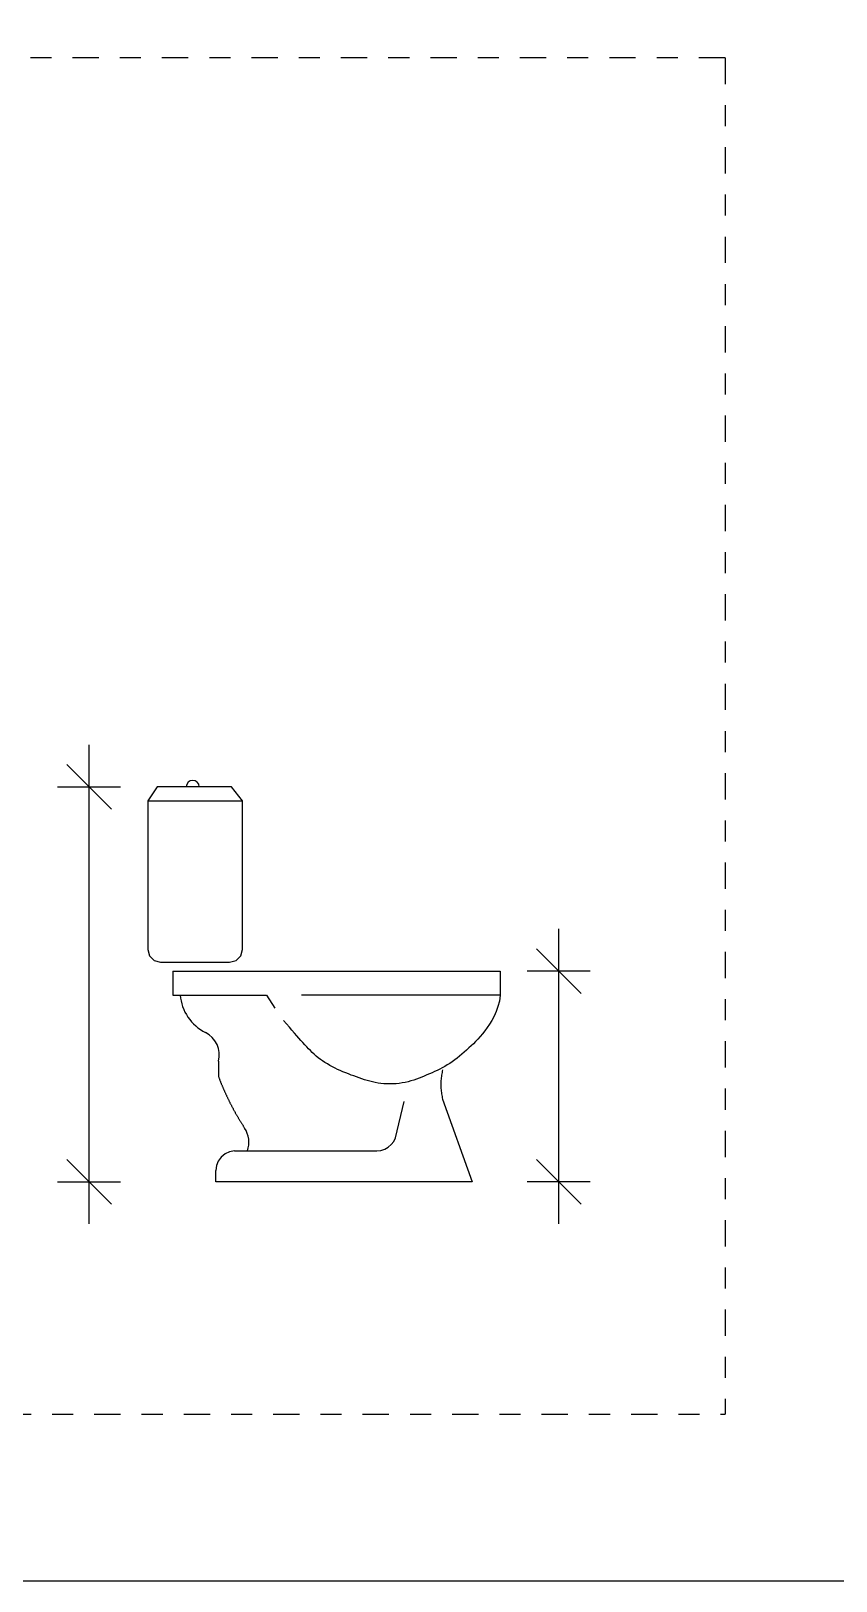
# Model space of a CAD drawing. Header units: metres. Extents: x -220 to 294, y -29 to 18.
# Drawn here: x 266.26 to 270.09, y -12 to -4.63 of the extents above; entities that cross this region are included whole.
import ezdxf

# ---------------------------------------------------------------- set-up
doc = ezdxf.new("R2010")
doc.units = ezdxf.units.M
doc.header["$MEASUREMENT"] = 0
doc.linetypes.add('DASHDOT4', pattern=[0.265, 0.125, -0.0625, 0.015, -0.0625])
for name, color, linetype in [('Cizgi', 7, 'Continuous'), ('Kutuphane', 7, 'Continuous'), ('Standart', 7, 'Continuous')]:
    doc.layers.add(name, color=color, linetype=linetype)

msp = doc.modelspace()

# ---------------------------------------------------------------- linework, layer by layer
at = {"layer": 'Cizgi', "color": 18, "linetype": 'Continuous', "lineweight": -3}
msp.add_lwpolyline([(245.6149, 18), (293.9891, 18), (293.9891, -12), (245.6149, -12)], dxfattribs=at)
at = {"layer": 'Cizgi', "color": 137, "linetype": 'DASHDOT4', "lineweight": -3}
for points in [[(269.5591, -4.7596), (263.1623, -4.7596)], [(269.5591, -4.7596), (269.5591, -11.2062)], [(263.1623, -11.2062), (269.5591, -11.2062)]]:
    msp.add_lwpolyline(points, dxfattribs=at)
at = {"layer": 'Kutuphane', "color": 36, "linetype": 'Continuous', "lineweight": -3}
for points in [[(266.8619, -8.2244), (266.8163, -8.2919)], [(267.2149, -8.2244), (266.8619, -8.2244)], [(267.2663, -8.2919), (267.2149, -8.2244)], [(266.8163, -8.2919), (267.2663, -8.2919)], [(266.8163, -8.2919), (266.8163, -8.9978)], [(267.2663, -8.9978), (267.2663, -8.2919)], [(266.8163, -8.9978), (266.8245, -9.0282)], [(266.8245, -9.0282), (266.8467, -9.0505)], [(266.8467, -9.0505), (266.8771, -9.0586)], [(266.8771, -9.0586), (267.2055, -9.0586)], [(267.2055, -9.0586), (267.2359, -9.0505)], [(267.2359, -9.0505), (267.2582, -9.0282)], [(267.2582, -9.0282), (267.2663, -8.9978)], [(266.9353, -9.1005), (268.4913, -9.1005)], [(266.9353, -9.1005), (266.9353, -9.2149)], [(268.4913, -9.1005), (268.4913, -9.2149)], [(266.9353, -9.2149), (267.3813, -9.2149)], [(266.9703, -9.2149), (266.9719, -9.2288)], [(266.9719, -9.2288), (266.9745, -9.2426)], [(266.9745, -9.2426), (266.9779, -9.2562)], [(266.9779, -9.2562), (266.9822, -9.2695)], [(266.9822, -9.2695), (266.9873, -9.2826)], [(266.9873, -9.2826), (266.9932, -9.2953)], [(267.3813, -9.2149), (267.4201, -9.2762)], [(268.4913, -9.2149), (267.5475, -9.2149)], [(268.48, -9.2696), (268.4717, -9.2934)], [(268.4866, -9.2435), (268.48, -9.2696)], [(268.4913, -9.2149), (268.4866, -9.2435)], [(266.9932, -9.2953), (266.9999, -9.3075)], [(266.9999, -9.3075), (267.0074, -9.3194)], [(267.0074, -9.3194), (267.0156, -9.3307)], [(267.0156, -9.3307), (267.0245, -9.3415)], [(267.0245, -9.3415), (267.0341, -9.3517)], [(267.0341, -9.3517), (267.0443, -9.3613)], [(267.4756, -9.3521), (267.4612, -9.3351)], [(267.489, -9.3677), (267.4756, -9.3521)], [(268.4406, -9.353), (268.4292, -9.3695)], [(268.4517, -9.3349), (268.4406, -9.353)], [(268.4622, -9.3151), (268.4517, -9.3349)], [(268.4717, -9.2934), (268.4622, -9.3151)], [(267.0443, -9.3613), (267.0551, -9.3702)], [(267.0551, -9.3702), (267.0665, -9.3784)], [(267.0665, -9.3784), (267.0783, -9.3859)], [(267.0783, -9.3859), (267.0906, -9.3926)], [(267.1077, -9.4031), (267.0906, -9.3926)], [(267.1228, -9.4164), (267.1077, -9.4031)], [(267.1355, -9.4321), (267.1228, -9.4164)], [(267.5015, -9.3821), (267.489, -9.3677)], [(267.5132, -9.3955), (267.5015, -9.3821)], [(267.5242, -9.4079), (267.5132, -9.3955)], [(267.5345, -9.4195), (267.5242, -9.4079)], [(267.5444, -9.4304), (267.5345, -9.4195)], [(267.5538, -9.4409), (267.5444, -9.4304)], [(268.3846, -9.4239), (268.3739, -9.4353)], [(268.3955, -9.4118), (268.3846, -9.4239)], [(268.4065, -9.3988), (268.3955, -9.4118)], [(268.4177, -9.3847), (268.4065, -9.3988)], [(268.4292, -9.3695), (268.4177, -9.3847)], [(267.1454, -9.4497), (267.1355, -9.4321)], [(267.1522, -9.4686), (267.1454, -9.4497)], [(267.1557, -9.4885), (267.1522, -9.4686)], [(267.1558, -9.5086), (267.1557, -9.4885)], [(267.5629, -9.4509), (267.5538, -9.4409)], [(267.5717, -9.4606), (267.5629, -9.4509)], [(267.5805, -9.4699), (267.5717, -9.4606)], [(267.5892, -9.479), (267.5805, -9.4699)], [(267.598, -9.4877), (267.5892, -9.479)], [(267.607, -9.4962), (267.598, -9.4877)], [(267.6163, -9.5044), (267.607, -9.4962)], [(267.6261, -9.5124), (267.6163, -9.5044)], [(268.2977, -9.5048), (268.2862, -9.5139)], [(268.309, -9.4954), (268.2977, -9.5048)], [(268.3201, -9.4858), (268.309, -9.4954)], [(268.3311, -9.4761), (268.3201, -9.4858)], [(268.3419, -9.4663), (268.3311, -9.4761)], [(268.3526, -9.4563), (268.3419, -9.4663)], [(268.3633, -9.446), (268.3526, -9.4563)], [(268.3739, -9.4353), (268.3633, -9.446)], [(267.1525, -9.5285), (267.1558, -9.5086)], [(267.1525, -9.5285), (267.1525, -9.6024)], [(267.6363, -9.5202), (267.6261, -9.5124)], [(267.6471, -9.5277), (267.6363, -9.5202)], [(267.6582, -9.5351), (267.6471, -9.5277)], [(267.6697, -9.5421), (267.6582, -9.5351)], [(267.6816, -9.549), (267.6697, -9.5421)], [(267.6937, -9.5556), (267.6816, -9.549)], [(267.706, -9.5619), (267.6937, -9.5556)], [(267.7185, -9.568), (267.706, -9.5619)], [(267.7311, -9.5738), (267.7185, -9.568)], [(267.7438, -9.5794), (267.7311, -9.5738)], [(268.179, -9.5784), (268.1668, -9.5839)], [(268.1912, -9.5728), (268.179, -9.5784)], [(268.2033, -9.567), (268.1912, -9.5728)], [(268.2153, -9.5608), (268.2033, -9.567)], [(268.2156, -9.5758), (268.2143, -9.5821)], [(268.2274, -9.5542), (268.2153, -9.5608)], [(268.2171, -9.5695), (268.2156, -9.5758)], [(268.2393, -9.5471), (268.2274, -9.5542)], [(268.2512, -9.5394), (268.2393, -9.5471)], [(268.263, -9.5313), (268.2512, -9.5394)], [(268.2746, -9.5228), (268.263, -9.5313)], [(268.2862, -9.5139), (268.2746, -9.5228)], [(267.1525, -9.6024), (267.1535, -9.6051)], [(267.1535, -9.6051), (267.1545, -9.6077)], [(267.1545, -9.6077), (267.1555, -9.6104)], [(267.1555, -9.6104), (267.1565, -9.613)], [(267.1565, -9.613), (267.1575, -9.6156)], [(267.1575, -9.6156), (267.1586, -9.6183)], [(267.1586, -9.6183), (267.1596, -9.6209)], [(267.1596, -9.6209), (267.1606, -9.6236)], [(267.1606, -9.6236), (267.1617, -9.6262)], [(267.1617, -9.6262), (267.1627, -9.6288)], [(267.1627, -9.6288), (267.1638, -9.6315)], [(267.1638, -9.6315), (267.1649, -9.6341)], [(267.1649, -9.6341), (267.1659, -9.6367)], [(267.1659, -9.6367), (267.167, -9.6393)], [(267.167, -9.6393), (267.1681, -9.642)], [(267.1681, -9.642), (267.1692, -9.6446)], [(267.1692, -9.6446), (267.1703, -9.6472)], [(267.1703, -9.6472), (267.1714, -9.6498)], [(267.1714, -9.6498), (267.1725, -9.6524)], [(267.7566, -9.5847), (267.7438, -9.5794)], [(267.7694, -9.5898), (267.7566, -9.5847)], [(267.7822, -9.5947), (267.7694, -9.5898)], [(267.795, -9.5994), (267.7822, -9.5947)], [(267.8078, -9.604), (267.795, -9.5994)], [(267.8205, -9.6085), (267.8078, -9.604)], [(267.8332, -9.6128), (267.8205, -9.6085)], [(267.8458, -9.6169), (267.8332, -9.6128)], [(267.8585, -9.6208), (267.8458, -9.6169)], [(267.8713, -9.6245), (267.8585, -9.6208)], [(267.8842, -9.6278), (267.8713, -9.6245)], [(267.8973, -9.6307), (267.8842, -9.6278)], [(267.9107, -9.6331), (267.8973, -9.6307)], [(267.9244, -9.635), (267.9107, -9.6331)], [(267.9385, -9.6364), (267.9244, -9.635)], [(267.9529, -9.6372), (267.9385, -9.6364)], [(267.9674, -9.6374), (267.9529, -9.6372)], [(267.9821, -9.6371), (267.9674, -9.6374)], [(267.9967, -9.6361), (267.9821, -9.6371)], [(268.0113, -9.6346), (267.9967, -9.6361)], [(268.0256, -9.6326), (268.0113, -9.6346)], [(268.0397, -9.6299), (268.0256, -9.6326)], [(268.0534, -9.6267), (268.0397, -9.6299)], [(268.0667, -9.623), (268.0534, -9.6267)], [(268.0798, -9.6189), (268.0667, -9.623)], [(268.0926, -9.6144), (268.0798, -9.6189)], [(268.1052, -9.6096), (268.0926, -9.6144)], [(268.1177, -9.6046), (268.1052, -9.6096)], [(268.13, -9.5995), (268.1177, -9.6046)], [(268.1423, -9.5943), (268.13, -9.5995)], [(268.1546, -9.5891), (268.1423, -9.5943)], [(268.1668, -9.5839), (268.1546, -9.5891)], [(268.2086, -9.6334), (268.2085, -9.6399)], [(268.2085, -9.6399), (268.2086, -9.6463)], [(268.2088, -9.6269), (268.2086, -9.6334)], [(268.2086, -9.6463), (268.2088, -9.6528)], [(268.2091, -9.6205), (268.2088, -9.6269)], [(268.2097, -9.6141), (268.2091, -9.6205)], [(268.2103, -9.6076), (268.2097, -9.6141)], [(268.2111, -9.6012), (268.2103, -9.6076)], [(268.212, -9.5948), (268.2111, -9.6012)], [(268.2131, -9.5884), (268.212, -9.5948)], [(268.2143, -9.5821), (268.2131, -9.5884)], [(267.1725, -9.6524), (267.1736, -9.655)], [(267.1736, -9.655), (267.1747, -9.6576)], [(267.1747, -9.6576), (267.1758, -9.6602)], [(267.1758, -9.6602), (267.177, -9.6628)], [(267.177, -9.6628), (267.1781, -9.6654)], [(267.1781, -9.6654), (267.1792, -9.668)], [(267.1792, -9.668), (267.1804, -9.6706)], [(267.1804, -9.6706), (267.1815, -9.6732)], [(267.1815, -9.6732), (267.1827, -9.6758)], [(267.1827, -9.6758), (267.1839, -9.6784)], [(267.1839, -9.6784), (267.185, -9.6809)], [(267.185, -9.6809), (267.1862, -9.6835)], [(267.1862, -9.6835), (267.1874, -9.6861)], [(267.1874, -9.6861), (267.1886, -9.6887)], [(267.1886, -9.6887), (267.1898, -9.6912)], [(267.1898, -9.6912), (267.191, -9.6938)], [(267.191, -9.6938), (267.1922, -9.6964)], [(267.1922, -9.6964), (267.1934, -9.6989)], [(267.1934, -9.6989), (267.1946, -9.7015)], [(267.1946, -9.7015), (267.1958, -9.704)], [(267.1958, -9.704), (267.1971, -9.7066)], [(267.1971, -9.7066), (267.1983, -9.7091)], [(267.1983, -9.7091), (267.1995, -9.7117)], [(267.1995, -9.7117), (267.2008, -9.7142)], [(267.2008, -9.7142), (267.202, -9.7168)], [(267.202, -9.7168), (267.2033, -9.7193)], [(267.2033, -9.7193), (267.2046, -9.7219)], [(267.2046, -9.7219), (267.2058, -9.7244)], [(267.2058, -9.7244), (267.2071, -9.7269)], [(267.9933, -9.8926), (268.0351, -9.7207)], [(268.2088, -9.6528), (268.2091, -9.6592)], [(268.2091, -9.6592), (268.2097, -9.6657)], [(268.2097, -9.6657), (268.2103, -9.6721)], [(268.2103, -9.6721), (268.2111, -9.6785)], [(268.2111, -9.6785), (268.212, -9.6849)], [(268.212, -9.6849), (268.2131, -9.6913)], [(268.2131, -9.6913), (268.2143, -9.6976)], [(268.2143, -9.6976), (268.2156, -9.7039)], [(268.2156, -9.7039), (268.2171, -9.7102)], [(268.2171, -9.7102), (268.3575, -10.1019)], [(267.2071, -9.7269), (267.2084, -9.7294)], [(267.2084, -9.7294), (267.2097, -9.732)], [(267.2097, -9.732), (267.211, -9.7345)], [(267.211, -9.7345), (267.2123, -9.737)], [(267.2123, -9.737), (267.2136, -9.7395)], [(267.2136, -9.7395), (267.2149, -9.742)], [(267.2149, -9.742), (267.2162, -9.7445)], [(267.2162, -9.7445), (267.2175, -9.747)], [(267.2175, -9.747), (267.2188, -9.7496)], [(267.2188, -9.7496), (267.2202, -9.7521)], [(267.2202, -9.7521), (267.2215, -9.7545)], [(267.2215, -9.7545), (267.2229, -9.757)], [(267.2229, -9.757), (267.2242, -9.7595)], [(267.2242, -9.7595), (267.2256, -9.762)], [(267.2256, -9.762), (267.2269, -9.7645)], [(267.2269, -9.7645), (267.2283, -9.767)], [(267.2283, -9.767), (267.2297, -9.7695)], [(267.2297, -9.7695), (267.2311, -9.7719)], [(267.2311, -9.7719), (267.2324, -9.7744)], [(267.2324, -9.7744), (267.2338, -9.7769)], [(267.2338, -9.7769), (267.2352, -9.7793)], [(267.2352, -9.7793), (267.2366, -9.7818)], [(267.2366, -9.7818), (267.238, -9.7843)], [(267.238, -9.7843), (267.2395, -9.7867)], [(267.2395, -9.7867), (267.2409, -9.7892)], [(267.2409, -9.7892), (267.2423, -9.7916)], [(267.2423, -9.7916), (267.2437, -9.7941)], [(267.2437, -9.7941), (267.2452, -9.7965)], [(267.2452, -9.7965), (267.2466, -9.799)], [(267.2466, -9.799), (267.2481, -9.8014)], [(267.2481, -9.8014), (267.2495, -9.8038)], [(267.2495, -9.8038), (267.251, -9.8063)], [(267.251, -9.8063), (267.2524, -9.8087)], [(267.2524, -9.8087), (267.2539, -9.8111)], [(267.2539, -9.8111), (267.2554, -9.8135)], [(267.2554, -9.8135), (267.2569, -9.8159)], [(267.2569, -9.8159), (267.2583, -9.8183)], [(267.2583, -9.8183), (267.2598, -9.8208)], [(267.2598, -9.8208), (267.2613, -9.8232)], [(267.2613, -9.8232), (267.2628, -9.8256)], [(267.2628, -9.8256), (267.2643, -9.828)], [(267.2643, -9.828), (267.2659, -9.8304)], [(267.2659, -9.8304), (267.2674, -9.8328)], [(267.2674, -9.8328), (267.2689, -9.8351)], [(267.2689, -9.8351), (267.2704, -9.8375)], [(267.2704, -9.8375), (267.272, -9.8399)], [(267.272, -9.8399), (267.2735, -9.8423)], [(267.2735, -9.8423), (267.275, -9.8447)], [(267.275, -9.8447), (267.2766, -9.847)], [(267.2836, -9.8592), (267.2766, -9.847)], [(267.2893, -9.8722), (267.2836, -9.8592)], [(267.2934, -9.8857), (267.2893, -9.8722)], [(267.2902, -9.9552), (267.294, -9.9416)], [(267.2959, -9.8995), (267.2934, -9.8857)], [(267.294, -9.9416), (267.2963, -9.9277)], [(267.2969, -9.9136), (267.2959, -9.8995)], [(267.2963, -9.9277), (267.2969, -9.9136)], [(267.9423, -9.9474), (267.959, -9.938)], [(267.959, -9.938), (267.9735, -9.9253)], [(267.9735, -9.9253), (267.9851, -9.91)], [(267.9851, -9.91), (267.9933, -9.8926)], [(267.1517, -10.0036), (267.1429, -10.0255)], [(267.1656, -9.9845), (267.1517, -10.0036)], [(267.1838, -9.9695), (267.1656, -9.9845)], [(267.2052, -9.9595), (267.1838, -9.9695)], [(267.2284, -9.9552), (267.2052, -9.9595)], [(267.2284, -9.9552), (267.9049, -9.9552)], [(267.9049, -9.9552), (267.924, -9.9532)], [(267.924, -9.9532), (267.9423, -9.9474)], [(267.1429, -10.0255), (267.14, -10.049)], [(267.14, -10.1019), (267.14, -10.049)], [(268.3575, -10.1019), (267.14, -10.1019)]]:
    msp.add_lwpolyline(points, dxfattribs=at)
at = {"layer": 'Standart', "color": 59, "linetype": 'Continuous', "lineweight": -3}
for points in [[(266.5376, -10.3019), (266.5376, -8.0251)], [(266.4316, -8.119), (266.6437, -8.3312)], [(266.3876, -8.2251), (266.6876, -8.2251)], [(268.7687, -10.3019), (268.7687, -8.9005)], [(268.6626, -8.9945), (268.8748, -9.2066)], [(268.9187, -9.1005), (268.6187, -9.1005)], [(266.4316, -9.9958), (266.6437, -10.2079)], [(268.6626, -9.9958), (268.8748, -10.2079)], [(266.3876, -10.1019), (266.6876, -10.1019)], [(268.9187, -10.1019), (268.6187, -10.1019)]]:
    msp.add_lwpolyline(points, dxfattribs=at)
at = {"layer": 'Standart', "color": 36, "linetype": 'Continuous', "lineweight": -3}
msp.add_arc((267.0302, -8.2253), 0.0312, 1.6788, 179.60523, dxfattribs=at)

doc.saveas('drawing.dxf')
